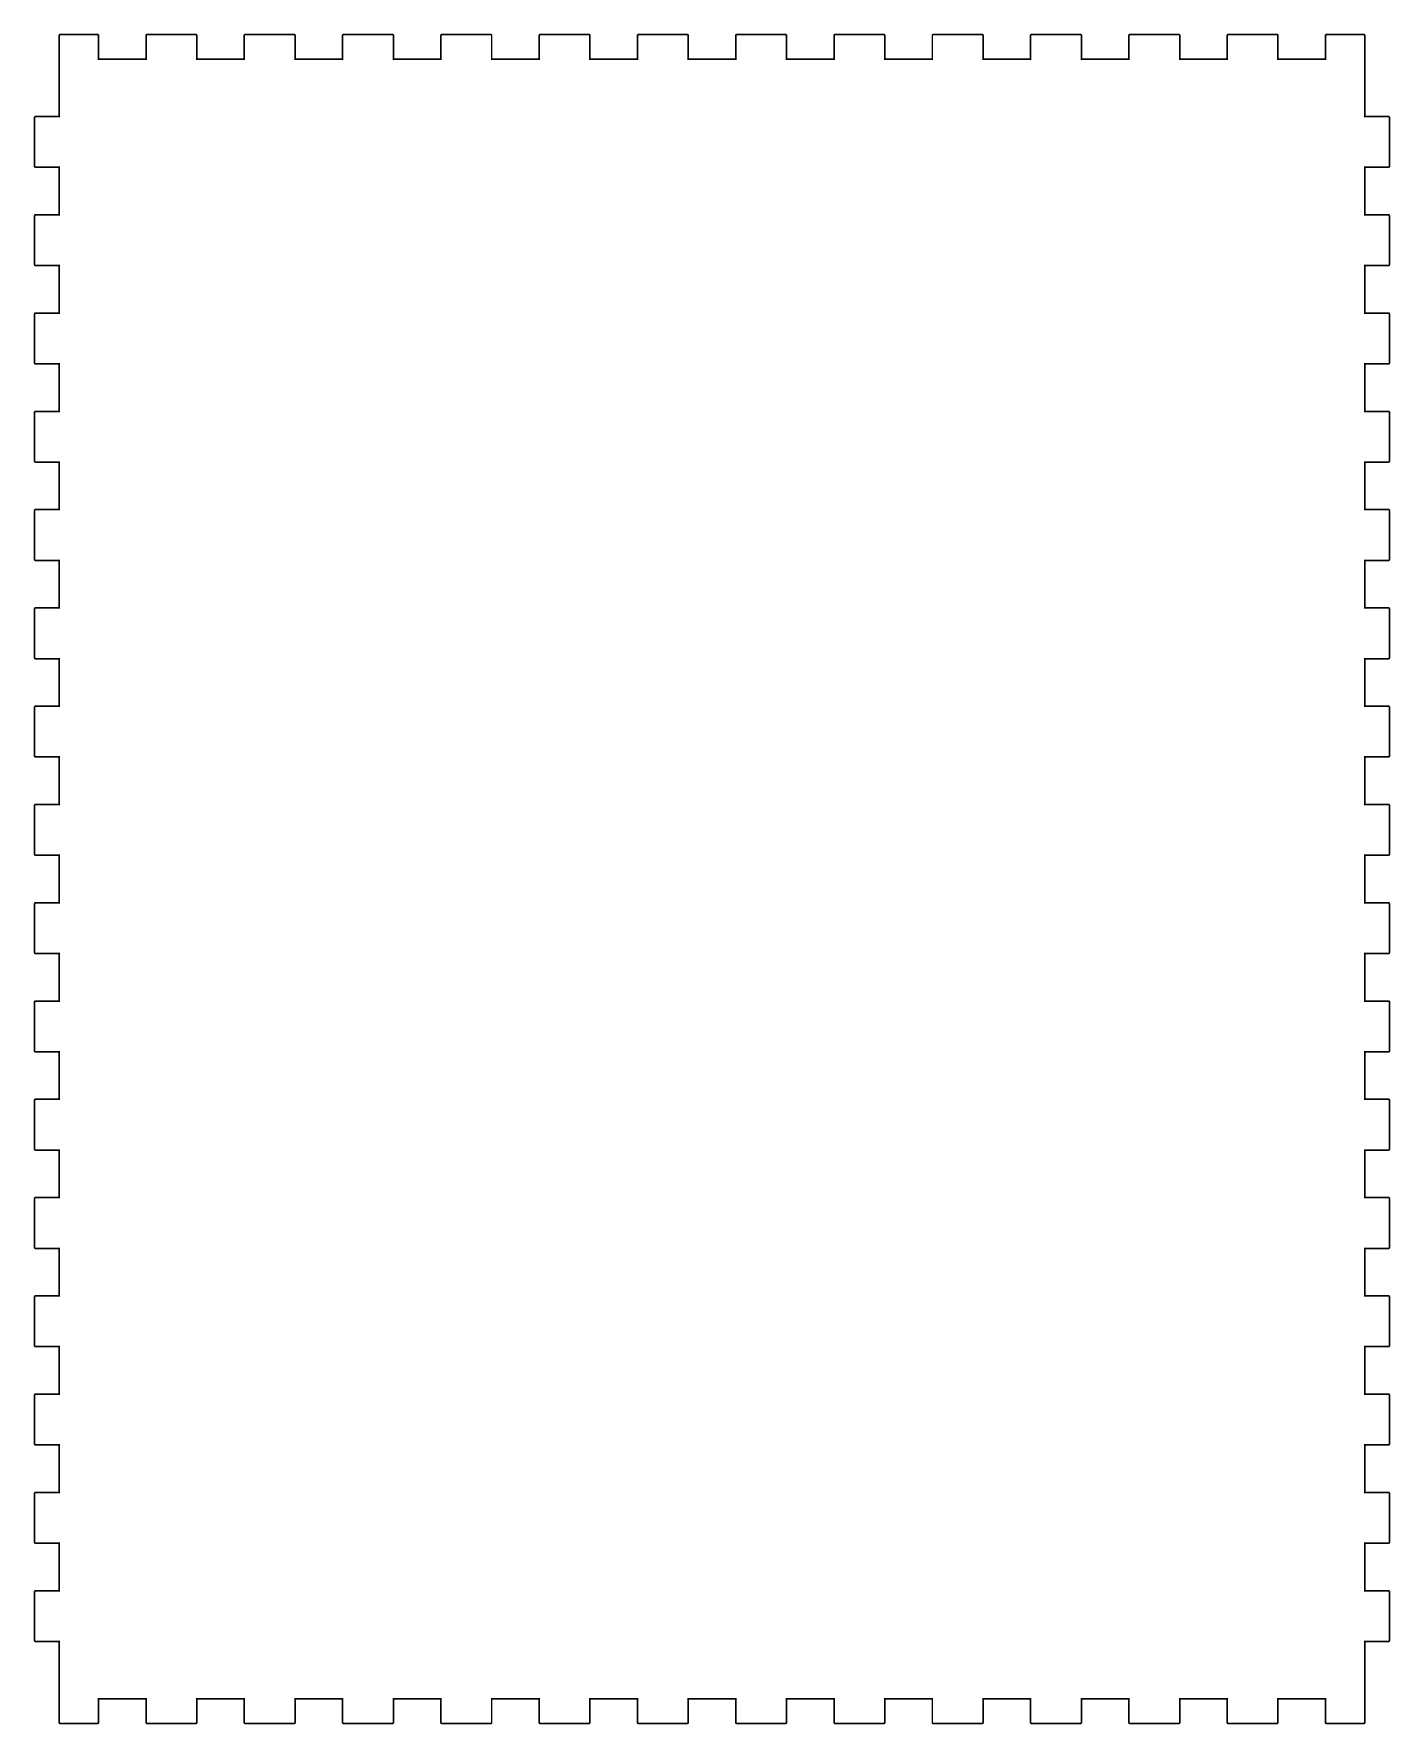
# Model space of a CAD drawing. Extents: x 10 to 1487, y 10 to 216.
# Drawn here: x 1321.8 to 1487.4, y 9.9 to 216.3 of the extents above; entities that cross this region are included whole.
import ezdxf

# ---------------------------------------------------------------- set-up
doc = ezdxf.new("R2010")
doc.units = 0
doc.layers.get('0').update_dxf_attribs({"linetype": 'CONTINUOUS'})

msp = doc.modelspace()

# ---------------------------------------------------------------- linework, layer by layer
at = {"color": 0, "const_width": 0.2}
msp.add_lwpolyline([(1325.01, 10.0004), (1329.6, 10.0004), (1329.62, 10.0004), (1329.67, 10.0294), (1329.7, 10.0831), (1329.7, 10.0996), (1329.7, 13.0996), (1329.7, 13.0831), (1329.67, 13.0294), (1329.62, 13.0004), (1329.6, 13.0004), (1335.6, 13.0004), (1335.58, 13.0004), (1335.53, 13.0294), (1335.5, 13.0831), (1335.5, 13.0996), (1335.5, 10.0996), (1335.5, 10.0831), (1335.53, 10.0294), (1335.58, 10.0004), (1335.6, 10.0004), (1341.6, 10.0004), (1341.62, 10.0004), (1341.67, 10.0294), (1341.7, 10.0831), (1341.7, 10.0996), (1341.7, 13.0996), (1341.7, 13.0831), (1341.67, 13.0294), (1341.62, 13.0004), (1341.6, 13.0004), (1347.6, 13.0004), (1347.58, 13.0004), (1347.53, 13.0294), (1347.5, 13.0831), (1347.5, 13.0996), (1347.5, 10.0996), (1347.5, 10.0831), (1347.53, 10.0294), (1347.58, 10.0004), (1347.6, 10.0004), (1353.6, 10.0004), (1353.62, 10.0004), (1353.67, 10.0294), (1353.7, 10.0831), (1353.7, 10.0996), (1353.7, 13.0996), (1353.7, 13.0831), (1353.67, 13.0294), (1353.62, 13.0004), (1353.6, 13.0004), (1359.6, 13.0004), (1359.58, 13.0004), (1359.53, 13.0294), (1359.5, 13.0831), (1359.5, 13.0996), (1359.5, 10.0996), (1359.5, 10.0831), (1359.53, 10.0294), (1359.58, 10.0004), (1359.6, 10.0004), (1365.6, 10.0004), (1365.62, 10.0004), (1365.67, 10.0294), (1365.7, 10.0831), (1365.7, 10.0996), (1365.7, 13.0996), (1365.7, 13.0831), (1365.67, 13.0294), (1365.62, 13.0004), (1365.6, 13.0004), (1371.6, 13.0004), (1371.58, 13.0004), (1371.53, 13.0294), (1371.5, 13.0831), (1371.5, 13.0996), (1371.5, 10.0996), (1371.5, 10.0831), (1371.53, 10.0294), (1371.58, 10.0004), (1371.6, 10.0004), (1377.6, 10.0004), (1377.61, 10.0004), (1377.67, 10.0294), (1377.7, 10.0831), (1377.7, 10.0996), (1377.7, 13.0996), (1377.7, 13.0831), (1377.67, 13.0294), (1377.61, 13.0004), (1377.6, 13.0004), (1383.6, 13.0004), (1383.58, 13.0004), (1383.53, 13.0294), (1383.5, 13.0831), (1383.5, 13.0996), (1383.5, 10.0996), (1383.5, 10.0831), (1383.53, 10.0294), (1383.58, 10.0004), (1383.6, 10.0004), (1389.6, 10.0004), (1389.62, 10.0004), (1389.67, 10.0294), (1389.7, 10.0831), (1389.7, 10.0996), (1389.7, 13.0996), (1389.7, 13.0831), (1389.67, 13.0294), (1389.62, 13.0004), (1389.6, 13.0004), (1395.6, 13.0004), (1395.58, 13.0004), (1395.53, 13.0294), (1395.5, 13.0831), (1395.5, 13.0996), (1395.5, 10.0996), (1395.5, 10.0831), (1395.53, 10.0294), (1395.58, 10.0004), (1395.6, 10.0004), (1401.6, 10.0004), (1401.62, 10.0004), (1401.67, 10.0294), (1401.7, 10.0831), (1401.7, 10.0996), (1401.7, 13.0996), (1401.7, 13.0831), (1401.67, 13.0294), (1401.62, 13.0004), (1401.6, 13.0004), (1407.6, 13.0004), (1407.58, 13.0004), (1407.53, 13.0294), (1407.5, 13.0831), (1407.5, 13.0996), (1407.5, 10.0996), (1407.5, 10.0831), (1407.53, 10.0294), (1407.58, 10.0004), (1407.6, 10.0004), (1413.6, 10.0004), (1413.62, 10.0004), (1413.67, 10.0294), (1413.7, 10.0831), (1413.7, 10.0996), (1413.7, 13.0996), (1413.7, 13.0831), (1413.67, 13.0294), (1413.62, 13.0004), (1413.6, 13.0004), (1419.6, 13.0004), (1419.58, 13.0004), (1419.53, 13.0294), (1419.5, 13.0831), (1419.5, 13.0996), (1419.5, 10.0996), (1419.5, 10.0831), (1419.53, 10.0294), (1419.58, 10.0004), (1419.6, 10.0004), (1425.6, 10.0004), (1425.62, 10.0004), (1425.67, 10.0294), (1425.7, 10.0831), (1425.7, 10.0996), (1425.7, 13.0996), (1425.7, 13.0831), (1425.67, 13.0294), (1425.62, 13.0004), (1425.6, 13.0004), (1431.6, 13.0004), (1431.58, 13.0004), (1431.53, 13.0294), (1431.5, 13.0831), (1431.5, 13.0996), (1431.5, 10.0996), (1431.5, 10.0831), (1431.53, 10.0294), (1431.58, 10.0004), (1431.6, 10.0004), (1437.6, 10.0004), (1437.62, 10.0004), (1437.67, 10.0294), (1437.7, 10.0831), (1437.7, 10.0996), (1437.7, 13.0996), (1437.7, 13.0831), (1437.67, 13.0294), (1437.62, 13.0004), (1437.6, 13.0004), (1443.6, 13.0004), (1443.58, 13.0004), (1443.53, 13.0294), (1443.5, 13.0831), (1443.5, 13.0996), (1443.5, 10.0996), (1443.5, 10.0831), (1443.53, 10.0294), (1443.58, 10.0004), (1443.6, 10.0004), (1449.6, 10.0004), (1449.62, 10.0004), (1449.67, 10.0294), (1449.7, 10.0831), (1449.7, 10.0996), (1449.7, 13.0996), (1449.7, 13.0831), (1449.67, 13.0294), (1449.62, 13.0004), (1449.6, 13.0004), (1455.6, 13.0004), (1455.58, 13.0004), (1455.53, 13.0294), (1455.5, 13.0831), (1455.5, 13.0996), (1455.5, 10.0996), (1455.5, 10.0831), (1455.53, 10.0294), (1455.58, 10.0004), (1455.6, 10.0004), (1461.6, 10.0004), (1461.61, 10.0004), (1461.67, 10.0294), (1461.7, 10.0831), (1461.7, 10.0996), (1461.7, 13.0996), (1461.7, 13.0831), (1461.67, 13.0294), (1461.61, 13.0004), (1461.6, 13.0004), (1467.6, 13.0004), (1467.58, 13.0004), (1467.53, 13.0294), (1467.5, 13.0831), (1467.5, 13.0996), (1467.5, 10.0996), (1467.5, 10.0831), (1467.53, 10.0294), (1467.58, 10.0004), (1467.6, 10.0004), (1473.6, 10.0004), (1473.62, 10.0004), (1473.67, 10.0294), (1473.7, 10.0831), (1473.7, 10.0996), (1473.7, 13.0996), (1473.7, 13.0831), (1473.67, 13.0294), (1473.62, 13.0004), (1473.6, 13.0004), (1479.6, 13.0004), (1479.58, 13.0004), (1479.53, 13.0294), (1479.5, 13.0831), (1479.5, 13.0996), (1479.5, 10.0996), (1479.5, 10.0831), (1479.53, 10.0294), (1479.58, 10.0004), (1479.6, 10.0004), (1484.2, 10.0004), (1484.21, 10.0004), (1484.27, 10.0294), (1484.29, 10.0831), (1484.29, 10.0996), (1484.29, 13.0996), (1484.29, 20.1001), (1484.29, 20.0835), (1484.27, 20.0298), (1484.21, 19.9995), (1484.2, 19.9995), (1487.19, 19.9995), (1487.21, 19.9995), (1487.27, 20.0298), (1487.3, 20.0835), (1487.3, 20.1001), (1487.3, 26.1001), (1487.3, 26.118), (1487.27, 26.1717), (1487.21, 26.2006), (1487.19, 26.2006), (1484.2, 26.2006), (1484.21, 26.2006), (1484.27, 26.1717), (1484.29, 26.118), (1484.29, 26.1001), (1484.29, 32.1), (1484.29, 32.0835), (1484.27, 32.0298), (1484.21, 31.9994), (1484.2, 31.9994), (1487.19, 31.9994), (1487.21, 31.9994), (1487.27, 32.0298), (1487.3, 32.0835), (1487.3, 32.1), (1487.3, 38.1), (1487.3, 38.118), (1487.27, 38.1702), (1487.21, 38.1991), (1487.19, 38.1991), (1484.2, 38.1991), (1484.21, 38.1991), (1484.27, 38.1702), (1484.29, 38.118), (1484.29, 38.1), (1484.29, 44.1), (1484.29, 44.0835), (1484.27, 44.0298), (1484.21, 43.9995), (1484.2, 43.9995), (1487.19, 43.9995), (1487.21, 43.9995), (1487.27, 44.0298), (1487.3, 44.0835), (1487.3, 44.1), (1487.3, 50.1001), (1487.3, 50.1177), (1487.27, 50.1717), (1487.21, 50.2006), (1487.19, 50.2006), (1484.2, 50.2006), (1484.21, 50.2006), (1484.27, 50.1717), (1484.29, 50.1177), (1484.29, 50.1001), (1484.29, 56.0998), (1484.29, 56.0836), (1484.27, 56.0296), (1484.21, 55.9992), (1484.2, 55.9992), (1487.19, 55.9992), (1487.21, 55.9992), (1487.27, 56.0296), (1487.3, 56.0836), (1487.3, 56.0998), (1487.3, 62.0998), (1487.3, 62.1178), (1487.27, 62.1714), (1487.21, 62.2004), (1487.19, 62.2004), (1484.2, 62.2004), (1484.21, 62.2004), (1484.27, 62.1714), (1484.29, 62.1178), (1484.29, 62.0998), (1484.29, 68.0999), (1484.29, 68.0833), (1484.27, 68.0297), (1484.21, 68.0007), (1484.2, 68.0007), (1487.19, 68.0007), (1487.21, 68.0007), (1487.27, 68.0297), (1487.3, 68.0833), (1487.3, 68.0999), (1487.3, 74.0999), (1487.3, 74.1179), (1487.27, 74.1715), (1487.21, 74.2005), (1487.19, 74.2005), (1484.2, 74.2005), (1484.21, 74.2005), (1484.27, 74.1715), (1484.29, 74.1179), (1484.29, 74.0999), (1484.29, 80.1), (1484.29, 80.0834), (1484.27, 80.0294), (1484.21, 80.0005), (1484.2, 80.0005), (1487.19, 80.0005), (1487.21, 80.0005), (1487.27, 80.0294), (1487.3, 80.0834), (1487.3, 80.1), (1487.3, 86.1), (1487.3, 86.1176), (1487.27, 86.1716), (1487.21, 86.2005), (1487.19, 86.2005), (1484.2, 86.2005), (1484.21, 86.2005), (1484.27, 86.1716), (1484.29, 86.1176), (1484.29, 86.1), (1484.29, 92.0997), (1484.29, 92.0831), (1484.27, 92.0295), (1484.21, 91.9992), (1484.2, 91.9992), (1487.19, 91.9992), (1487.21, 91.9992), (1487.27, 92.0295), (1487.3, 92.0831), (1487.3, 92.0997), (1487.3, 98.0997), (1487.3, 98.1177), (1487.27, 98.1714), (1487.21, 98.2003), (1487.19, 98.2003), (1484.2, 98.2003), (1484.21, 98.2003), (1484.27, 98.1714), (1484.29, 98.1177), (1484.29, 98.0997), (1484.29, 104.1), (1484.29, 104.083), (1484.27, 104.03), (1484.21, 104.001), (1484.2, 104.001), (1487.19, 104.001), (1487.21, 104.001), (1487.27, 104.03), (1487.3, 104.083), (1487.3, 104.1), (1487.3, 110.1), (1487.3, 110.118), (1487.27, 110.171), (1487.21, 110.2), (1487.19, 110.2), (1484.2, 110.2), (1484.21, 110.2), (1484.27, 110.171), (1484.29, 110.118), (1484.29, 110.1), (1484.29, 116.1), (1484.29, 116.083), (1484.27, 116.029), (1484.21, 116), (1484.2, 116), (1487.19, 116), (1487.21, 116), (1487.27, 116.029), (1487.3, 116.083), (1487.3, 116.1), (1487.3, 122.1), (1487.3, 122.118), (1487.27, 122.172), (1487.21, 122.2), (1487.19, 122.2), (1484.2, 122.2), (1484.21, 122.2), (1484.27, 122.172), (1484.29, 122.118), (1484.29, 122.1), (1484.29, 128.1), (1484.29, 128.083), (1484.27, 128.029), (1484.21, 128), (1484.2, 128), (1487.19, 128), (1487.21, 128), (1487.27, 128.029), (1487.3, 128.083), (1487.3, 128.1), (1487.3, 134.1), (1487.3, 134.118), (1487.27, 134.171), (1487.21, 134.2), (1487.19, 134.2), (1484.2, 134.2), (1484.21, 134.2), (1484.27, 134.171), (1484.29, 134.118), (1484.29, 134.1), (1484.29, 140.1), (1484.29, 140.083), (1484.27, 140.029), (1484.21, 140.001), (1484.2, 140.001), (1487.19, 140.001), (1487.21, 140.001), (1487.27, 140.029), (1487.3, 140.083), (1487.3, 140.1), (1487.3, 146.1), (1487.3, 146.117), (1487.27, 146.171), (1487.21, 146.2), (1487.19, 146.2), (1484.2, 146.2), (1484.21, 146.2), (1484.27, 146.171), (1484.29, 146.117), (1484.29, 146.1), (1484.29, 152.099), (1484.29, 152.083), (1484.27, 152.029), (1484.21, 152), (1484.2, 152), (1487.19, 152), (1487.21, 152), (1487.27, 152.029), (1487.3, 152.083), (1487.3, 152.099), (1487.3, 158.099), (1487.3, 158.117), (1487.27, 158.171), (1487.21, 158.2), (1487.19, 158.2), (1484.2, 158.2), (1484.21, 158.2), (1484.27, 158.171), (1484.29, 158.117), (1484.29, 158.099), (1484.29, 164.1), (1484.29, 164.083), (1484.27, 164.029), (1484.21, 164), (1484.2, 164), (1487.19, 164), (1487.21, 164), (1487.27, 164.029), (1487.3, 164.083), (1487.3, 164.1), (1487.3, 170.1), (1487.3, 170.118), (1487.27, 170.171), (1487.21, 170.2), (1487.19, 170.2), (1484.2, 170.2), (1484.21, 170.2), (1484.27, 170.171), (1484.29, 170.118), (1484.29, 170.1), (1484.29, 176.1), (1484.29, 176.083), (1484.27, 176.029), (1484.21, 176), (1484.2, 176), (1487.19, 176), (1487.21, 176), (1487.27, 176.029), (1487.3, 176.083), (1487.3, 176.1), (1487.3, 182.1), (1487.3, 182.117), (1487.27, 182.171), (1487.21, 182.2), (1487.19, 182.2), (1484.2, 182.2), (1484.21, 182.2), (1484.27, 182.171), (1484.29, 182.117), (1484.29, 182.1), (1484.29, 188.099), (1484.29, 188.083), (1484.27, 188.029), (1484.21, 188), (1484.2, 188), (1487.19, 188), (1487.21, 188), (1487.27, 188.029), (1487.3, 188.083), (1487.3, 188.099), (1487.3, 194.099), (1487.3, 194.117), (1487.27, 194.171), (1487.21, 194.2), (1487.19, 194.2), (1484.2, 194.2), (1484.21, 194.2), (1484.27, 194.171), (1484.29, 194.117), (1484.29, 194.099), (1484.29, 200.101), (1484.29, 200.084), (1484.27, 200.031), (1484.21, 200), (1484.2, 200), (1487.19, 200), (1487.21, 200), (1487.27, 200.031), (1487.3, 200.084), (1487.3, 200.101), (1487.3, 206.099), (1487.3, 206.117), (1487.27, 206.171), (1487.21, 206.2), (1487.19, 206.2), (1484.2, 206.2), (1484.21, 206.2), (1484.27, 206.171), (1484.29, 206.117), (1484.29, 206.099), (1484.29, 213.1), (1484.29, 216.1), (1484.29, 216.118), (1484.27, 216.172), (1484.21, 216.201), (1484.2, 216.201), (1479.6, 216.201), (1479.58, 216.201), (1479.53, 216.172), (1479.5, 216.118), (1479.5, 216.1), (1479.5, 213.1), (1479.5, 213.118), (1479.53, 213.172), (1479.58, 213.201), (1479.6, 213.201), (1473.6, 213.201), (1473.62, 213.201), (1473.67, 213.172), (1473.7, 213.118), (1473.7, 213.1), (1473.7, 216.1), (1473.7, 216.118), (1473.67, 216.172), (1473.62, 216.201), (1473.6, 216.201), (1467.6, 216.201), (1467.58, 216.201), (1467.53, 216.172), (1467.5, 216.118), (1467.5, 216.1), (1467.5, 213.1), (1467.5, 213.118), (1467.53, 213.172), (1467.58, 213.201), (1467.6, 213.201), (1461.6, 213.201), (1461.61, 213.201), (1461.67, 213.172), (1461.7, 213.118), (1461.7, 213.1), (1461.7, 216.1), (1461.7, 216.118), (1461.67, 216.172), (1461.61, 216.201), (1461.6, 216.201), (1455.6, 216.201), (1455.58, 216.201), (1455.53, 216.172), (1455.5, 216.118), (1455.5, 216.1), (1455.5, 213.1), (1455.5, 213.118), (1455.53, 213.172), (1455.58, 213.201), (1455.6, 213.201), (1449.6, 213.201), (1449.62, 213.201), (1449.67, 213.172), (1449.7, 213.118), (1449.7, 213.1), (1449.7, 216.1), (1449.7, 216.118), (1449.67, 216.172), (1449.62, 216.201), (1449.6, 216.201), (1443.6, 216.201), (1443.58, 216.201), (1443.53, 216.172), (1443.5, 216.118), (1443.5, 216.1), (1443.5, 213.1), (1443.5, 213.118), (1443.53, 213.172), (1443.58, 213.201), (1443.6, 213.201), (1437.6, 213.201), (1437.62, 213.201), (1437.67, 213.172), (1437.7, 213.118), (1437.7, 213.1), (1437.7, 216.1), (1437.7, 216.118), (1437.67, 216.172), (1437.62, 216.201), (1437.6, 216.201), (1431.6, 216.201), (1431.58, 216.201), (1431.53, 216.172), (1431.5, 216.118), (1431.5, 216.1), (1431.5, 213.1), (1431.5, 213.118), (1431.53, 213.172), (1431.58, 213.201), (1431.6, 213.201), (1425.6, 213.201), (1425.62, 213.201), (1425.67, 213.172), (1425.7, 213.118), (1425.7, 213.1), (1425.7, 216.1), (1425.7, 216.118), (1425.67, 216.172), (1425.62, 216.201), (1425.6, 216.201), (1419.6, 216.201), (1419.58, 216.201), (1419.53, 216.172), (1419.5, 216.118), (1419.5, 216.1), (1419.5, 213.1), (1419.5, 213.118), (1419.53, 213.172), (1419.58, 213.201), (1419.6, 213.201), (1413.6, 213.201), (1413.62, 213.201), (1413.67, 213.172), (1413.7, 213.118), (1413.7, 213.1), (1413.7, 216.1), (1413.7, 216.118), (1413.67, 216.172), (1413.62, 216.201), (1413.6, 216.201), (1407.6, 216.201), (1407.58, 216.201), (1407.53, 216.172), (1407.5, 216.118), (1407.5, 216.1), (1407.5, 213.1), (1407.5, 213.118), (1407.53, 213.172), (1407.58, 213.201), (1407.6, 213.201), (1401.6, 213.201), (1401.62, 213.201), (1401.67, 213.172), (1401.7, 213.118), (1401.7, 213.1), (1401.7, 216.1), (1401.7, 216.118), (1401.67, 216.172), (1401.62, 216.201), (1401.6, 216.201), (1395.6, 216.201), (1395.58, 216.201), (1395.53, 216.172), (1395.5, 216.118), (1395.5, 216.1), (1395.5, 213.1), (1395.5, 213.118), (1395.53, 213.172), (1395.58, 213.201), (1395.6, 213.201), (1389.6, 213.201), (1389.62, 213.201), (1389.67, 213.172), (1389.7, 213.118), (1389.7, 213.1), (1389.7, 216.1), (1389.7, 216.118), (1389.67, 216.172), (1389.62, 216.201), (1389.6, 216.201), (1383.6, 216.201), (1383.58, 216.201), (1383.53, 216.172), (1383.5, 216.118), (1383.5, 216.1), (1383.5, 213.1), (1383.5, 213.118), (1383.53, 213.172), (1383.58, 213.201), (1383.6, 213.201), (1377.6, 213.201), (1377.61, 213.201), (1377.67, 213.172), (1377.7, 213.118), (1377.7, 213.1), (1377.7, 216.1), (1377.7, 216.118), (1377.67, 216.172), (1377.61, 216.201), (1377.6, 216.201), (1371.6, 216.201), (1371.58, 216.201), (1371.53, 216.172), (1371.5, 216.118), (1371.5, 216.1), (1371.5, 213.1), (1371.5, 213.118), (1371.53, 213.172), (1371.58, 213.201), (1371.6, 213.201), (1365.6, 213.201), (1365.62, 213.201), (1365.67, 213.172), (1365.7, 213.118), (1365.7, 213.1), (1365.7, 216.1), (1365.7, 216.118), (1365.67, 216.172), (1365.62, 216.201), (1365.6, 216.201), (1359.6, 216.201), (1359.58, 216.201), (1359.53, 216.172), (1359.5, 216.118), (1359.5, 216.1), (1359.5, 213.1), (1359.5, 213.118), (1359.53, 213.172), (1359.58, 213.201), (1359.6, 213.201), (1353.6, 213.201), (1353.62, 213.201), (1353.67, 213.172), (1353.7, 213.118), (1353.7, 213.1), (1353.7, 216.1), (1353.7, 216.118), (1353.67, 216.172), (1353.62, 216.201), (1353.6, 216.201), (1347.6, 216.201), (1347.58, 216.201), (1347.53, 216.172), (1347.5, 216.118), (1347.5, 216.1), (1347.5, 213.1), (1347.5, 213.118), (1347.53, 213.172), (1347.58, 213.201), (1347.6, 213.201), (1341.6, 213.201), (1341.62, 213.201), (1341.67, 213.172), (1341.7, 213.118), (1341.7, 213.1), (1341.7, 216.1), (1341.7, 216.118), (1341.67, 216.172), (1341.62, 216.201), (1341.6, 216.201), (1335.6, 216.201), (1335.58, 216.201), (1335.53, 216.172), (1335.5, 216.118), (1335.5, 216.1), (1335.5, 213.1), (1335.5, 213.118), (1335.53, 213.172), (1335.58, 213.201), (1335.6, 213.201), (1329.6, 213.201), (1329.62, 213.201), (1329.67, 213.172), (1329.7, 213.118), (1329.7, 213.1), (1329.7, 216.1), (1329.7, 216.118), (1329.67, 216.172), (1329.62, 216.201), (1329.6, 216.201), (1325.01, 216.201), (1324.99, 216.201), (1324.93, 216.172), (1324.91, 216.118), (1324.91, 216.1), (1324.91, 213.1), (1324.91, 206.099), (1324.91, 206.117), (1324.93, 206.171), (1324.99, 206.2), (1325.01, 206.2), (1322, 206.2), (1321.99, 206.2), (1321.93, 206.171), (1321.9, 206.117), (1321.9, 206.099), (1321.9, 200.101), (1321.9, 200.084), (1321.93, 200.031), (1321.99, 200), (1322, 200), (1325.01, 200), (1324.99, 200), (1324.93, 200.031), (1324.91, 200.084), (1324.91, 200.101), (1324.91, 194.099), (1324.91, 194.117), (1324.93, 194.171), (1324.99, 194.2), (1325.01, 194.2), (1322, 194.2), (1321.99, 194.2), (1321.93, 194.171), (1321.9, 194.117), (1321.9, 194.099), (1321.9, 188.099), (1321.9, 188.083), (1321.93, 188.029), (1321.99, 188), (1322, 188), (1325.01, 188), (1324.99, 188), (1324.93, 188.029), (1324.91, 188.083), (1324.91, 188.099), (1324.91, 182.1), (1324.91, 182.117), (1324.93, 182.171), (1324.99, 182.2), (1325.01, 182.2), (1322, 182.2), (1321.99, 182.2), (1321.93, 182.171), (1321.9, 182.117), (1321.9, 182.1), (1321.9, 176.1), (1321.9, 176.083), (1321.93, 176.029), (1321.99, 176), (1322, 176), (1325.01, 176), (1324.99, 176), (1324.93, 176.029), (1324.91, 176.083), (1324.91, 176.1), (1324.91, 170.1), (1324.91, 170.118), (1324.93, 170.171), (1324.99, 170.2), (1325.01, 170.2), (1322, 170.2), (1321.99, 170.2), (1321.93, 170.171), (1321.9, 170.118), (1321.9, 170.1), (1321.9, 164.1), (1321.9, 164.083), (1321.93, 164.029), (1321.99, 164), (1322, 164), (1325.01, 164), (1324.99, 164), (1324.93, 164.029), (1324.91, 164.083), (1324.91, 164.1), (1324.91, 158.099), (1324.91, 158.117), (1324.93, 158.171), (1324.99, 158.2), (1325.01, 158.2), (1322, 158.2), (1321.99, 158.2), (1321.93, 158.171), (1321.9, 158.117), (1321.9, 158.099), (1321.9, 152.099), (1321.9, 152.083), (1321.93, 152.029), (1321.99, 152), (1322, 152), (1325.01, 152), (1324.99, 152), (1324.93, 152.029), (1324.91, 152.083), (1324.91, 152.099), (1324.91, 146.1), (1324.91, 146.117), (1324.93, 146.171), (1324.99, 146.2), (1325.01, 146.2), (1322, 146.2), (1321.99, 146.2), (1321.93, 146.171), (1321.9, 146.117), (1321.9, 146.1), (1321.9, 140.1), (1321.9, 140.083), (1321.93, 140.029), (1321.99, 140.001), (1322, 140.001), (1325.01, 140.001), (1324.99, 140.001), (1324.93, 140.029), (1324.91, 140.083), (1324.91, 140.1), (1324.91, 134.1), (1324.91, 134.118), (1324.93, 134.171), (1324.99, 134.2), (1325.01, 134.2), (1322, 134.2), (1321.99, 134.2), (1321.93, 134.171), (1321.9, 134.118), (1321.9, 134.1), (1321.9, 128.1), (1321.9, 128.083), (1321.93, 128.029), (1321.99, 128), (1322, 128), (1325.01, 128), (1324.99, 128), (1324.93, 128.029), (1324.91, 128.083), (1324.91, 128.1), (1324.91, 122.1), (1324.91, 122.118), (1324.93, 122.172), (1324.99, 122.2), (1325.01, 122.2), (1322, 122.2), (1321.99, 122.2), (1321.93, 122.172), (1321.9, 122.118), (1321.9, 122.1), (1321.9, 116.1), (1321.9, 116.083), (1321.93, 116.029), (1321.99, 116), (1322, 116), (1325.01, 116), (1324.99, 116), (1324.93, 116.029), (1324.91, 116.083), (1324.91, 116.1), (1324.91, 110.1), (1324.91, 110.118), (1324.93, 110.171), (1324.99, 110.2), (1325.01, 110.2), (1322, 110.2), (1321.99, 110.2), (1321.93, 110.171), (1321.9, 110.118), (1321.9, 110.1), (1321.9, 104.1), (1321.9, 104.083), (1321.93, 104.03), (1321.99, 104.001), (1322, 104.001), (1325.01, 104.001), (1324.99, 104.001), (1324.93, 104.03), (1324.91, 104.083), (1324.91, 104.1), (1324.91, 98.0997), (1324.91, 98.1177), (1324.93, 98.1714), (1324.99, 98.2003), (1325.01, 98.2003), (1322, 98.2003), (1321.99, 98.2003), (1321.93, 98.1714), (1321.9, 98.1177), (1321.9, 98.0997), (1321.9, 92.0997), (1321.9, 92.0831), (1321.93, 92.0295), (1321.99, 91.9992), (1322, 91.9992), (1325.01, 91.9992), (1324.99, 91.9992), (1324.93, 92.0295), (1324.91, 92.0831), (1324.91, 92.0997), (1324.91, 86.1), (1324.91, 86.1176), (1324.93, 86.1716), (1324.99, 86.2005), (1325.01, 86.2005), (1322, 86.2005), (1321.99, 86.2005), (1321.93, 86.1716), (1321.9, 86.1176), (1321.9, 86.1), (1321.9, 80.1), (1321.9, 80.0834), (1321.93, 80.0294), (1321.99, 80.0005), (1322, 80.0005), (1325.01, 80.0005), (1324.99, 80.0005), (1324.93, 80.0294), (1324.91, 80.0834), (1324.91, 80.1), (1324.91, 74.0999), (1324.91, 74.1179), (1324.93, 74.1715), (1324.99, 74.2005), (1325.01, 74.2005), (1322, 74.2005), (1321.99, 74.2005), (1321.93, 74.1715), (1321.9, 74.1179), (1321.9, 74.0999), (1321.9, 68.0999), (1321.9, 68.0833), (1321.93, 68.0297), (1321.99, 68.0007), (1322, 68.0007), (1325.01, 68.0007), (1324.99, 68.0007), (1324.93, 68.0297), (1324.91, 68.0833), (1324.91, 68.0999), (1324.91, 62.0998), (1324.91, 62.1178), (1324.93, 62.1714), (1324.99, 62.2004), (1325.01, 62.2004), (1322, 62.2004), (1321.99, 62.2004), (1321.93, 62.1714), (1321.9, 62.1178), (1321.9, 62.0998), (1321.9, 56.0998), (1321.9, 56.0836), (1321.93, 56.0296), (1321.99, 55.9992), (1322, 55.9992), (1325.01, 55.9992), (1324.99, 55.9992), (1324.93, 56.0296), (1324.91, 56.0836), (1324.91, 56.0998), (1324.91, 50.1001), (1324.91, 50.1177), (1324.93, 50.1717), (1324.99, 50.2006), (1325.01, 50.2006), (1322, 50.2006), (1321.99, 50.2006), (1321.93, 50.1717), (1321.9, 50.1177), (1321.9, 50.1001), (1321.9, 44.1), (1321.9, 44.0835), (1321.93, 44.0298), (1321.99, 43.9995), (1322, 43.9995), (1325.01, 43.9995), (1324.99, 43.9995), (1324.93, 44.0298), (1324.91, 44.0835), (1324.91, 44.1), (1324.91, 38.1), (1324.91, 38.118), (1324.93, 38.1702), (1324.99, 38.1991), (1325.01, 38.1991), (1322, 38.1991), (1321.99, 38.1991), (1321.93, 38.1702), (1321.9, 38.118), (1321.9, 38.1), (1321.9, 32.1), (1321.9, 32.0835), (1321.93, 32.0298), (1321.99, 31.9994), (1322, 31.9994), (1325.01, 31.9994), (1324.99, 31.9994), (1324.93, 32.0298), (1324.91, 32.0835), (1324.91, 32.1), (1324.91, 26.1001), (1324.91, 26.118), (1324.93, 26.1717), (1324.99, 26.2006), (1325.01, 26.2006), (1322, 26.2006), (1321.99, 26.2006), (1321.93, 26.1717), (1321.9, 26.118), (1321.9, 26.1001), (1321.9, 20.1001), (1321.9, 20.0835), (1321.93, 20.0298), (1321.99, 19.9995), (1322, 19.9995), (1325.01, 19.9995), (1324.99, 19.9995), (1324.93, 20.0298), (1324.91, 20.0835), (1324.91, 20.1001), (1324.91, 13.0996), (1324.91, 10.0996), (1324.91, 10.0831), (1324.93, 10.0294), (1324.99, 10.0004), (1325.01, 10.0004)], close=True, dxfattribs=at)

doc.saveas('drawing.dxf')
